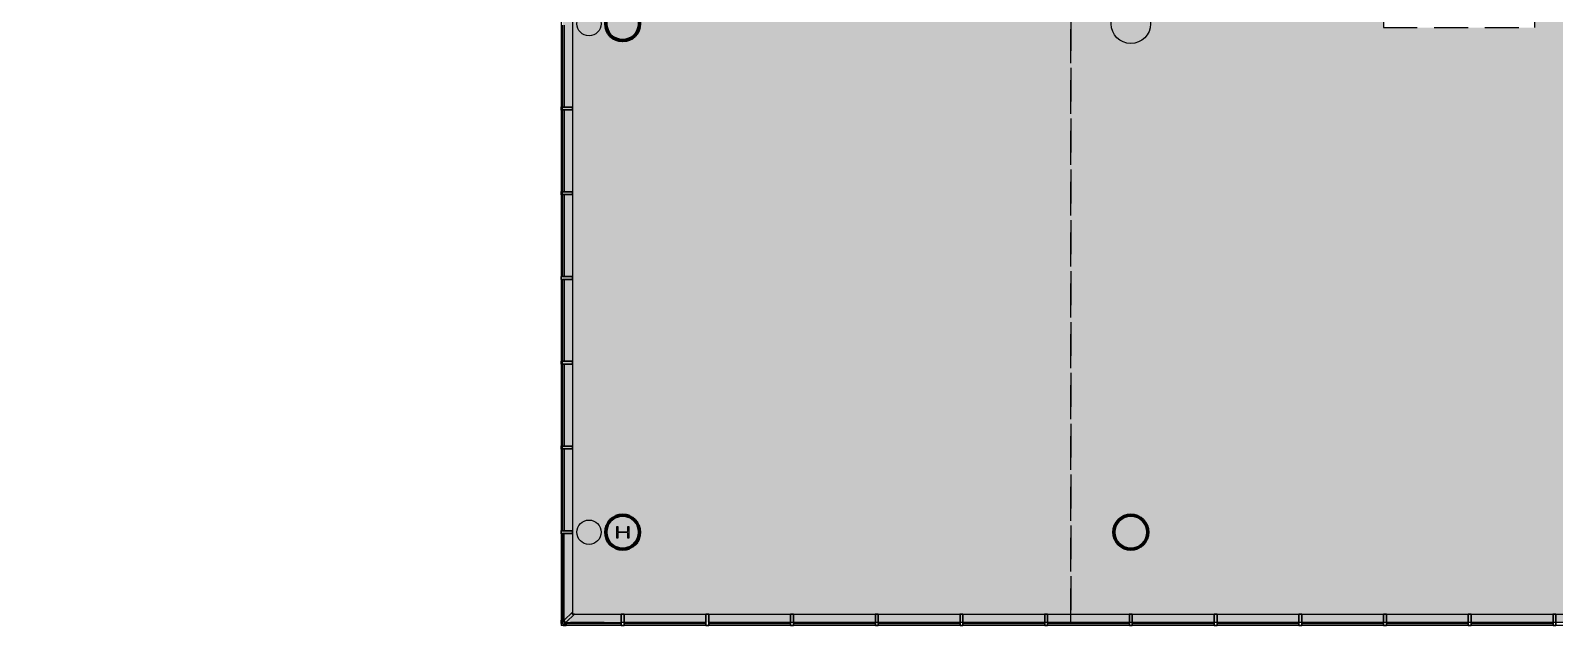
# Model space of a CAD drawing. Header units: inches. Extents: x 0 to 3025, y -21 to 2608.
# Drawn here: x 1076 to 2156, y -21 to 400 of the extents above; entities that cross this region are included whole.
import ezdxf

# ---------------------------------------------------------------- set-up
doc = ezdxf.new("R2010")
doc.units = ezdxf.units.IN
doc.header["$LTSCALE"] = 96
doc.header["$MEASUREMENT"] = 0
doc.linetypes.add('HIDDEN', pattern=[0.375, 0.25, -0.125])
doc.layers.get('Defpoints').update_dxf_attribs({"linetype": 'CONTINUOUS'})
for name, color, linetype in [('1 BOMA GROSS', 3, 'HIDDEN'), ('3 SUITE TENANT DARK', 4, 'HIDDEN'), ('3 SUITE TENANT DARK area', 150, 'HIDDEN'), ('A-cols', 3, 'CONTINUOUS'), ('A-glaz', 111, 'CONTINUOUS'), ('S-Cols', 122, 'CONTINUOUS')]:
    doc.layers.add(name, color=color, linetype=linetype)
doc.layers.add('A-COLS-EXST', color=96, linetype='CONTINUOUS', lineweight=70)
doc.layers.add('a-xp-09 - A-COLS-EXST', color=96, linetype='CONTINUOUS', lineweight=70)

msp = doc.modelspace()

# ---------------------------------------------------------------- hatches: boundary and pattern name
at = {"layer": '3 SUITE TENANT DARK area', "transparency": 33554495}
h = msp.add_hatch(color=256, dxfattribs=at)
h.dxf.hatch_style = 1
h.paths.add_polyline_path([(2141.5, 508.8), (2201.5, 508.8), (2201.5, -19.1), (1813, -19.1), (1813, 877.6), (2136.5, 877.6), (2136.5, 696), (2034.3, 696), (2034.3, 402), (2141.5, 402)])
h.paths.add_polyline_path([(1620.6, 1135.8), (1815.5, 1135.8), (1815.5, 1080), (1815.5, 877.6), (1813, 877.6), (1813, -19.1), (1736.5, -19.1), (1734.5, -19.1), (1453, -19.1), (1453, 1123.2), (1620.6, 1122.3)])

# ---------------------------------------------------------------- linework, layer by layer
at = {"layer": '1 BOMA GROSS'}
msp.add_lwpolyline([(377.5, 2606.2), (2617, 2606.2), (2617, -19.1), (1813, -19.1), (1813, -19.1), (1734.5, -19.1), (1554.5, -19.1), (1453, -19.1), (1453, 1442.3), (373, 1442.2), (373, 2551.1), (373, 2606.2), (2617, 2606.2)], close=True, dxfattribs=at)
at = {"layer": '3 SUITE TENANT DARK'}
msp.add_lwpolyline([(1620.6, 1135.8), (1620.6, 1135.8), (1815.5, 1135.8), (1815.5, 1080), (1815.5, 1080), (1815.5, 877.6), (1813, 877.6), (1813, -19.1), (1736.5, -19.1), (1734.5, -19.1), (1453, -19.1), (1453, 1123.2), (1453, 1123.2), (1620.6, 1122.3), (1620.6, 1135.8)], dxfattribs=at)
msp.add_lwpolyline([(2141.5, 508.8), (2201.5, 508.8), (2201.5, -19.1), (1813, -19.1), (1813, 877.6), (2136.5, 877.6), (2136.5, 696), (2034.3, 696), (2034.3, 402), (2141.5, 402), (2141.5, 402), (2141.5, 508.8)], close=True, dxfattribs=at)
at = {"layer": 'A-cols', "flags": 128}
msp.add_lwpolyline([(1499.8, 48.8), (1499.8, 40.7), (1499.1, 40.7), (1499.1, 44.1, 0.414214), (1498.6, 44.6), (1492.5, 44.6, 0.414214), (1492, 44.1), (1492, 40.7), (1491.3, 40.7), (1491.3, 48.8), (1492, 48.8), (1492, 45.5, 0.414214), (1492.5, 45), (1498.6, 45, 0.414214), (1499.1, 45.5), (1499.1, 48.8)], format="xyb", close=True, dxfattribs=at)
at = {"layer": 'A-COLS-EXST'}
msp.add_circle((1855.5, 44.8), 12, dxfattribs=at)
at = {"layer": 'A-glaz'}
for p, q in [((1451.9, 1123.8), (1451.9, 4.8)), ((1451.9, 1123.8), (1451.9, -21.2)), ((1459.9, 1123.8), (1459.9, 9.1)), ((1459.9, 1123.8), (1459.9, -11.8)), ((1453, 403.8), (1453, 345.8)), ((1454, 403.8), (1454, 345.8)), ((1453, 343.8), (1453, 285.8)), ((1454, 343.8), (1454, 285.8)), ((1453, 283.8), (1453, 225.8)), ((1454, 283.8), (1454, 225.8)), ((1453, 223.8), (1453, 165.8)), ((1454, 223.8), (1454, 165.8)), ((1453, 163.8), (1453, 105.8)), ((1454, 163.8), (1454, 105.8)), ((1453, 103.8), (1453, 45.8)), ((1454, 103.8), (1454, 45.8)), ((1453, 43.8), (1453, 3.8)), ((1453, 43.8), (1453, -18.6)), ((1454, 3.8), (1454, 43.8)), ((1454, -18.6), (1454, 43.8)), ((2619.2, -21.2), (1451.9, -21.2)), ((1454.6, -19.1), (1494.5, -19.1)), ((1494.5, -20.1), (1454.6, -20.1)), ((1459.9, -13.2), (2609.8, -13.2)), ((1554.5, -19.1), (1496.5, -19.1)), ((1554.5, -20.1), (1496.5, -20.1)), ((1614.5, -19.1), (1556.5, -19.1)), ((1614.5, -20.1), (1556.5, -20.1)), ((1674.5, -19.1), (1616.5, -19.1)), ((1674.5, -20.1), (1616.5, -20.1)), ((1734.5, -19.1), (1676.5, -19.1)), ((1734.5, -20.1), (1676.5, -20.1)), ((1794.5, -19.1), (1736.5, -19.1)), ((1794.5, -20.1), (1736.5, -20.1)), ((1854.5, -19.1), (1796.5, -19.1)), ((1854.5, -20.1), (1796.5, -20.1)), ((1914.5, -19.1), (1856.5, -19.1)), ((1914.5, -20.1), (1856.5, -20.1)), ((1974.5, -19.1), (1916.5, -19.1)), ((1974.5, -20.1), (1916.5, -20.1)), ((2034.5, -19.1), (1976.5, -19.1)), ((2034.5, -20.1), (1976.5, -20.1)), ((2094.5, -19.1), (2036.5, -19.1)), ((2094.5, -20.1), (2036.5, -20.1)), ((2154.5, -19.1), (2096.5, -19.1)), ((2154.5, -20.1), (2096.5, -20.1))]:
    msp.add_line(p, q, dxfattribs=at)
at = {"layer": 'A-glaz', "lineweight": 30, "flags": 128}
for points in [[(1459.9, 345.8), (1451.9, 345.8), (1451.9, 343.8), (1459.9, 343.8)], [(1459.9, 285.8), (1451.9, 285.8), (1451.9, 283.8), (1459.9, 283.8)], [(1459.9, 225.8), (1451.9, 225.8), (1451.9, 223.8), (1459.9, 223.8)], [(1459.9, 165.8), (1451.9, 165.8), (1451.9, 163.8), (1459.9, 163.8)], [(1459.9, 105.8), (1451.9, 105.8), (1451.9, 103.8), (1459.9, 103.8)], [(1459.9, 45.8), (1459.9, 43.8), (1451.9, 43.8), (1451.9, 45.8)], [(1459.9, 45.8), (1459.9, 43.8), (1451.9, 43.8), (1451.9, 45.8)], [(1453.5, -21.2), (1455.5, -21.2), (1455.5, -20.3), (1454.6, -20.3), (1454.6, -18.9), (1455.6, -18.9), (1461.3, -13.2), (1459.9, -13.2), (1459.9, -11.8), (1454.2, -17.5), (1454.2, -18.6), (1452.9, -18.6), (1452.9, -17.6), (1451.9, -17.6), (1451.9, -19.6), (1452.9, -19.6), (1452.9, -18.7), (1454.2, -18.7), (1454.2, -18.9), (1454.5, -18.9), (1454.5, -20.3), (1453.5, -20.3)], [(1496.5, -13.2), (1494.5, -13.2), (1494.5, -21.2), (1496.5, -21.2)], [(1556.5, -13.2), (1556.5, -21.2), (1554.5, -21.2), (1554.5, -13.2)], [(1616.5, -13.2), (1616.5, -21.2), (1614.5, -21.2), (1614.5, -13.2)], [(1676.5, -13.2), (1676.5, -21.2), (1674.5, -21.2), (1674.5, -13.2)], [(1736.5, -13.2), (1736.5, -21.2), (1734.5, -21.2), (1734.5, -13.2)], [(1796.5, -13.2), (1796.5, -21.2), (1794.5, -21.2), (1794.5, -13.2)], [(1856.5, -13.2), (1856.5, -21.2), (1854.5, -21.2), (1854.5, -13.2)], [(1916.5, -13.2), (1916.5, -21.2), (1914.5, -21.2), (1914.5, -13.2)], [(1976.5, -13.2), (1976.5, -21.2), (1974.5, -21.2), (1974.5, -13.2)], [(2036.5, -13.2), (2036.5, -21.2), (2034.5, -21.2), (2034.5, -13.2)], [(2096.5, -13.2), (2096.5, -21.2), (2094.5, -21.2), (2094.5, -13.2)], [(2156.5, -13.2), (2156.5, -21.2), (2154.5, -21.2), (2154.5, -13.2)]]:
    msp.add_lwpolyline(points, close=True, dxfattribs=at)
at = {"layer": 'a-xp-09 - A-COLS-EXST'}
for centre in [(1495.5, 404.8), (1495.5, 44.8), (1855.5, 44.8)]:
    msp.add_circle(centre, 12, dxfattribs=at)
at = {"layer": 'Defpoints'}
for centre in [(1471.7, 404.8), (1471.7, 44.8)]:
    msp.add_circle(centre, 8.6, dxfattribs=at)
at = {"layer": 'S-Cols'}
for centre, radius in [((1855.5, 404.8), 14), ((1855.5, 44.8), 12)]:
    msp.add_circle(centre, radius, dxfattribs=at)

doc.saveas('drawing.dxf')
